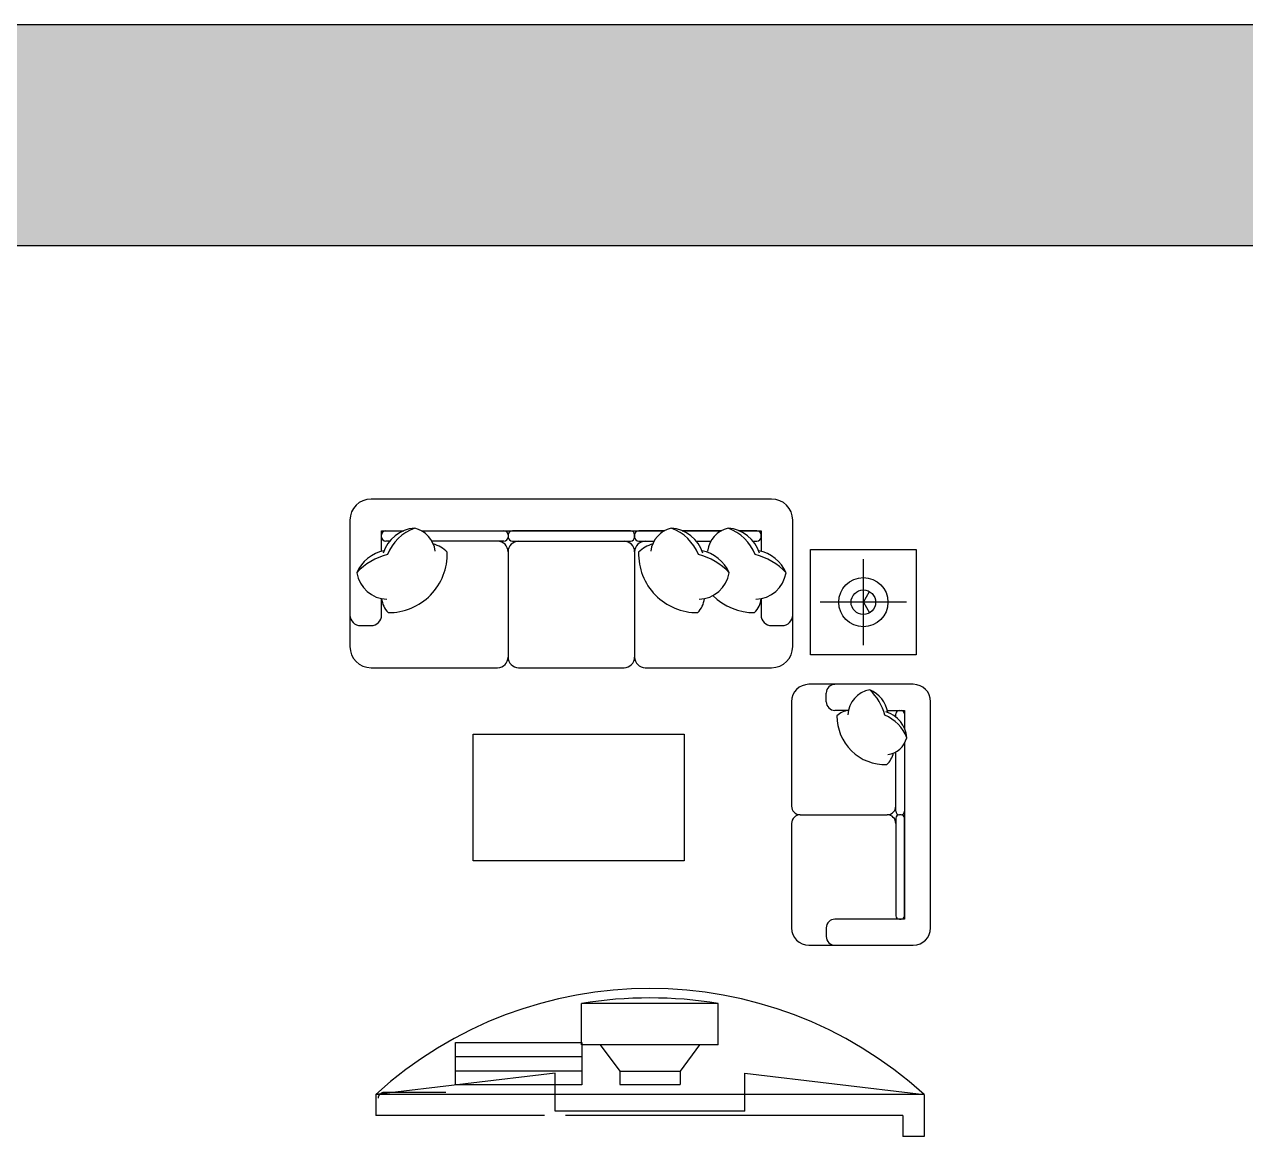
# Model space of a CAD drawing. Header units: millimetres. Extents: x -30782 to 40110, y 35885 to 73818.
# Drawn here: x -22458 to -16666, y 68543 to 73818 of the extents above; entities that cross this region are included whole.
import ezdxf

# ---------------------------------------------------------------- set-up
doc = ezdxf.new("R2010")
doc.units = ezdxf.units.MM
doc.layers.add('www.cad-blocks.net', color=7, linetype='Continuous')

# ---------------------------------------------------------------- blocks, each defined once
blk = doc.blocks.new('A$C17D461A9')
for p, q in [((2000, 3023.5), (100, 3023.5)), ((0, 2923.5), (0, 2323.5)), ((2100, 2323.5), (2100, 2923.5)), ((150, 2775.3), (150, 2873.5)), ((150, 2873.5), (255.2, 2873.5)), ((150, 2843.5), (150, 2853.5)), ((170, 2873.5), (255.2, 2873.5)), ((338.4, 2873.5), (1492.3, 2873.5)), ((338.4, 2873.5), (730, 2873.5)), ((750, 2853.5), (750, 2843.5)), ((750, 2853.5), (750, 2843.5)), ((1330, 2873.5), (770, 2873.5)), ((1350, 2843.5), (1350, 2853.5)), ((1350, 2853.5), (1350, 2843.5)), ((1492.3, 2873.5), (1370, 2873.5)), ((1575.5, 2873.5), (1761.6, 2873.5)), ((1761.6, 2873.5), (1575.5, 2873.5)), ((1930, 2873.5), (1844.8, 2873.5)), ((1844.8, 2873.5), (1950, 2873.5)), ((1950, 2873.5), (1950, 2775.3)), ((1950, 2843.5), (1950, 2853.5)), ((188.2, 2823.5), (170, 2823.5)), ((730, 2823.5), (388.7, 2823.5)), ((770, 2823.5), (1330, 2823.5)), ((1370, 2823.5), (1441.9, 2823.5)), ((1642.5, 2823.5), (1711.3, 2823.5)), ((1911.8, 2823.5), (1930, 2823.5)), ((2185, 2284.3), (2185, 2784.3)), ((2185, 2784.3), (2685, 2784.3)), ((2685, 2784.3), (2685, 2284.3)), ((750, 2773.5), (750, 2273.5)), ((1350, 2773.5), (1350, 2273.5)), ((2435, 2330.1), (2435, 2738.5)), ((150, 2473.5), (150, 2551)), ((1950, 2551), (1950, 2473.5)), ((2435, 2534.3), (2464.2, 2584.8)), ((2639.2, 2534.3), (2230.8, 2534.3)), ((2435, 2534.3), (2464.2, 2483.8)), ((50, 2423.5), (100, 2423.5)), ((2000, 2423.5), (2050, 2423.5)), ((2685, 2284.3), (2185, 2284.3)), ((100, 2223.5), (700, 2223.5)), ((800, 2223.5), (1300, 2223.5)), ((1400, 2223.5), (2000, 2223.5)), ((2671.6, 2144.9), (2176.6, 2144.9)), ((2259.1, 2062.4), (2259.1, 2103.6)), ((2094.1, 2062.4), (2094.1, 1567.4)), ((2754.1, 989.9), (2754.1, 2062.4)), ((2364.3, 2021.1), (2300.3, 2021.1)), ((2549.3, 2021.1), (2630.3, 2021.1)), ((2589.1, 1989.6), (2589.1, 2004.6)), ((2605.6, 2021.1), (2613.8, 2021.1)), ((2630.3, 2021.1), (2630.3, 1934.3)), ((2630.3, 2004.6), (2630.3, 1934.3)), ((2630.3, 1865.7), (2630.3, 1031.1)), ((2630.3, 1865.7), (2630.3, 1031.1)), ((2630.3, 1865.7), (2630.3, 1542.6)), ((2589.1, 1542.6), (2589.1, 1824.2)), ((2135.3, 1526.1), (2547.8, 1526.1)), ((2589.1, 1509.6), (2589.1, 1047.6)), ((2613.8, 1526.1), (2605.6, 1526.1)), ((2613.8, 1526.1), (2605.6, 1526.1)), ((2630.3, 1047.6), (2630.3, 1509.6)), ((2094.1, 1484.9), (2094.1, 989.9)), ((2259.1, 989.9), (2259.1, 948.6)), ((2259.1, 989.9), (2259.1, 948.6)), ((2630.3, 1031.1), (2300.3, 1031.1)), ((2630.3, 1031.1), (2300.3, 1031.1)), ((2605.6, 1031.1), (2613.8, 1031.1)), ((2176.6, 907.4), (2671.6, 907.4)), ((1747, 631.1), (1098.2, 631.1)), ((1098.2, 434.9), (1098.2, 631.1)), ((1747, 434.9), (1747, 631.1)), ((500.7, 445.7), (1100.3, 445.7)), ((500.7, 245.7), (500.7, 445.7)), ((1747, 434.9), (1098.2, 434.9)), ((1100.3, 445.7), (1100.3, 245.7)), ((1187, 434.9), (1279.2, 310.6)), ((1658.2, 434.9), (1566, 310.6)), ((500.7, 379.7), (1100.3, 379.7)), ((972.6, 300), (122.6, 200)), ((500.7, 311.7), (1100.3, 311.7)), ((972.6, 120), (972.6, 300)), ((1279.2, 310.6), (1566, 310.6)), ((1279.2, 310.6), (1279.2, 247.2)), ((1566, 310.6), (1566, 247.2)), ((1872.6, 300), (2722.6, 200)), ((1872.6, 120), (1872.6, 300)), ((1100.3, 245.7), (500.7, 245.7)), ((1279.2, 247.2), (1566, 247.2)), ((2722.6, 200), (122.6, 200)), ((122.6, 200), (122.6, 100)), ((2722.6, 200), (2722.6, 0)), ((1872.6, 120), (972.6, 120)), ((922.6, 100), (122.6, 100)), ((2622.6, 100), (1022.6, 100)), ((2622.6, 100), (2622.6, 0)), ((2722.6, 0), (2622.6, 0))]:
    blk.add_line(p, q)
blk.add_lwpolyline([(1585, 1308.5), (585, 1308.5), (585, 1908.5), (1585, 1908.5)], close=True)
for points in [[(2722.6, 200, 0.386509), (122.6, 200, -2.260033)], [(135.4, 182.9, -0.414214), (163.5, 211), (455, 211)]]:
    blk.add_lwpolyline(points, format="xyb")
for radius in [116.7, 58.3]:
    blk.add_circle((2435, 2534.3), radius)
for centre, radius, start, end in [((100, 2923.5), 100, 90, 180), ((2000, 2923.5), 100, 0, 90), ((170, 2853.5), 20, 90, 180), ((170, 2843.5), 20, 180, 270), ((320.4, 2716.2), 170.3, 94.53318, 162.72864), ((383.4, 2678.7), 220.9, 110.25938, 158.43175), ((275.1, 2759.5), 130.4, 7.76802, 75.89361), ((730, 2853.5), 20, 0, 90), ((730, 2843.5), 20, 270, 0), ((770, 2853.5), 20, 90, 180), ((770, 2843.5), 20, 180, 270), ((1330, 2853.5), 20, 0, 90), ((1330, 2843.5), 20, 270, 0), ((1370, 2853.5), 20, 90, 180), ((1370, 2843.5), 20, 180, 270), ((1555.5, 2759.5), 130.4, 104.10639, 172.23198), ((1447.3, 2678.7), 220.9, 21.56825, 69.74062), ((1510.3, 2716.2), 170.3, 17.27136, 85.46682), ((1824.9, 2759.5), 130.4, 104.10639, 172.23198), ((1716.6, 2678.7), 220.9, 21.56825, 69.74062), ((1779.6, 2716.2), 170.3, 17.27136, 85.46682), ((1930, 2853.5), 20, 0, 90), ((1930, 2843.5), 20, 270, 0), ((348.3, 2656), 161.7, 45.50553, 73.22072), ((700, 2773.5), 50, 0, 90), ((800, 2773.5), 50, 90, 180), ((1300, 2773.5), 50, 0, 90), ((1400, 2773.5), 50, 90, 180), ((1482.4, 2656), 161.7, 106.77928, 134.49447), ((194.3, 2604), 176.9, 100.63867, 156.68485), ((247.1, 2475.1), 293.1, 103.64916, 137.26323), ((183.6, 2763.1), 278.1, 269.42107, 1.71498), ((1647, 2763.1), 278.1, 178.28502, 270.57893), ((1583.5, 2475.1), 293.1, 42.73677, 76.35084), ((1636.4, 2604), 176.9, 23.31515, 79.36133), ((1852.9, 2475.1), 293.1, 42.73677, 76.35084), ((1905.7, 2604), 176.9, 23.31515, 79.36133), ((180.5, 2698.6), 150.7, 189.39285, 267.93283), ((1650.1, 2698.6), 150.7, 272.06717, 350.60715), ((1919.5, 2698.6), 150.7, 272.06717, 350.60715), ((262.4, 2563.4), 113.2, 186.29025, 223.8884), ((1568.3, 2563.4), 113.2, 316.1116, 353.70975), ((1916.4, 2763.1), 278.1, 225.28827, 270.57893), ((1837.6, 2563.4), 113.2, 316.1116, 353.70975), ((50, 2473.5), 50, 180, 270), ((100, 2473.5), 50, 270, 0), ((2000, 2473.5), 50, 180, 270), ((2050, 2473.5), 50, 270, 0), ((100, 2323.5), 100, 180, 270), ((2000, 2323.5), 100, 270, 0), ((700, 2273.5), 50, 270, 0), ((800, 2273.5), 50, 180, 270), ((1300, 2273.5), 50, 270, 0), ((1400, 2273.5), 50, 180, 270), ((2176.6, 2062.4), 82.5, 90, 180), ((2300.3, 2103.6), 41.2, 90, 180), ((2671.6, 2062.4), 82.5, 0, 90), ((2486, 1995.9), 124.4, 99.39285, 177.93283), ((2408, 1984.6), 146, 10.63867, 66.68485), ((2301.6, 1941), 241.8, 13.64916, 47.26323), ((2300.3, 2062.4), 41.2, 180, 270), ((2374.5, 1928.4), 93.4, 96.29025, 133.8884), ((2539.2, 1993.4), 229.5, 179.42107, 271.71498), ((2469.6, 1828.6), 182.2, 20.25938, 68.43175), ((2500.6, 1880.6), 140.5, 4.53318, 72.72864), ((2605.6, 2004.6), 16.5, 90, 180), ((2613.8, 2004.6), 16.5, 0, 90), ((2536.3, 1917.9), 107.6, 277.76802, 345.89361), ((2450.9, 1857.5), 133.4, 315.50553, 343.22072), ((2135.3, 1567.4), 41.2, 180, 270), ((2547.8, 1567.4), 41.2, 270, 0), ((2136, 1484.2), 41.9, 90.92597, 179.07403), ((2547.8, 1484.9), 41.2, 0, 90), ((2605.6, 1542.6), 16.5, 180, 270), ((2605.6, 1509.6), 16.5, 90, 180), ((2613.8, 1542.6), 16.5, 270, 0), ((2613.8, 1509.6), 16.5, 0, 90), ((2605.6, 1047.6), 16.5, 180, 270), ((2613.8, 1047.6), 16.5, 270, 0), ((2176.6, 989.9), 82.5, 180, 270), ((2300.3, 989.9), 41.2, 90, 180), ((2300.3, 989.9), 41.2, 90, 180), ((2671.6, 989.9), 82.5, 270, 0), ((2300.3, 948.6), 41.3, 180, 270), ((2300.3, 948.6), 41.3, 180, 270), ((1422.6, -1348), 2005.5, 80.69248, 99.30752)]:
    blk.add_arc(centre, radius, start, end)
blk = doc.blocks.new('format')
h = blk.add_hatch(color=256)
h.set_gradient(color1=(68, 68, 68), color2=(84, 109, 142), tint=1)
h.paths.add_polyline_path([(-27052.7, 73818), (-27052.7, 72770), (40110.2, 72770), (40110.2, 73818)])
at = {"color": 155, "true_color": 0x546d8e}
for p, q in [((-27052.7, 73818), (40110.2, 73818)), ((-27052.7, 72770), (40110.2, 72770))]:
    blk.add_line(p, q, dxfattribs=at)

msp = doc.modelspace()

# ---------------------------------------------------------------- block references
msp.add_blockref('A$C17D461A9', (-20914, 68543.4))
at = {"layer": 'www.cad-blocks.net'}
msp.add_blockref('format', (0, 0), dxfattribs=at)

doc.saveas('drawing.dxf')
